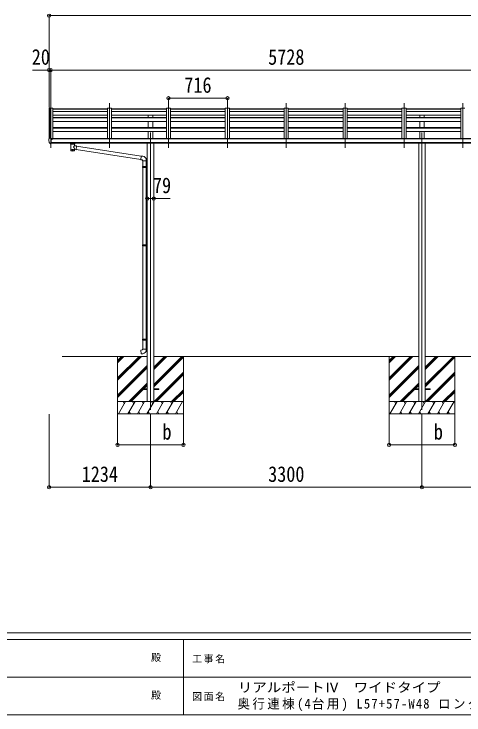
# Model space of a CAD drawing. Units: millimetres at full size, sheet at 1:40. Extents: x -11181 to 11305, y -7804 to 7716.
# Drawn here: x -2596 to 2874, y -7804 to 727 of the extents above; entities that cross this region are included whole.
import ezdxf
from ezdxf.enums import TextEntityAlignment as Align

# ---------------------------------------------------------------- set-up
doc = ezdxf.new("R2010")
doc.units = ezdxf.units.MM
doc.header["$LTSCALE"] = 40
doc.header["$PDMODE"] = 32
doc.header["$PDSIZE"] = 40
for name, color, linetype, lineweight in [('0-0_0', 7, 'Continuous', 9), ('0-1_本体', 4, 'Continuous', 9), ('0-2_部品', 7, 'Continuous', 9), ('0-8_PARTS2', 2, 'Continuous', 9), ('0-A_寸法', 6, 'Continuous', 9), ('F-0_240', 7, 'Continuous', 9)]:
    doc.layers.add(name, color=color, linetype=linetype, lineweight=lineweight)
doc.styles.add('ＭＳ ゴシック', font='')
doc.styles.get('ＭＳ ゴシック').set_extended_font_data('MS Gothic')

msp = doc.modelspace()

# ---------------------------------------------------------------- linework, layer by layer
at = {"layer": '0-0_0'}
for p, q in [((-2012.73, -3439.42), (-976.23, -3439.42)), ((-1336.73, -3488.02), (-1288.14, -3439.42)), ((-1336.73, -3502.16), (-1273.99, -3439.42)), ((-1336.73, -3516.31), (-1259.85, -3439.42)), ((-1336.73, -3728.44), (-1047.72, -3439.42)), ((-1336.73, -3714.29), (-1061.86, -3439.42)), ((-1336.73, -3700.15), (-1076, -3439.42)), ((-1336.73, -3439.42), (-1336.73, -4139.42)), ((-897.23, -3439.42), (2323.77, -3439.42)), ((-897.23, -3569.02), (-767.63, -3439.42)), ((-897.23, -3583.16), (-753.49, -3439.42)), ((-897.23, -3597.3), (-739.35, -3439.42)), ((-897.23, -3795.29), (-541.36, -3439.42)), ((-897.23, -3781.15), (-555.5, -3439.42)), ((-897.23, -3809.44), (-536.73, -3448.94)), ((-536.73, -3439.42), (-536.73, -4139.42)), ((1963.27, -3488.02), (2011.86, -3439.42)), ((1963.27, -3502.16), (2026.01, -3439.42)), ((1963.27, -3516.31), (2040.15, -3439.42)), ((1963.27, -3728.44), (2252.28, -3439.42)), ((1963.27, -3714.29), (2238.14, -3439.42)), ((1963.27, -3700.15), (2224, -3439.42)), ((1963.27, -3439.42), (1963.27, -4139.42)), ((2402.77, -3439.42), (4253.77, -3439.42)), ((2402.77, -3569.02), (2532.37, -3439.42)), ((2402.77, -3583.16), (2546.51, -3439.42)), ((2402.77, -3597.3), (2560.65, -3439.42)), ((2402.77, -3795.29), (2758.64, -3439.42)), ((2402.77, -3781.15), (2744.5, -3439.42)), ((2402.77, -3809.44), (2763.27, -3448.94)), ((2763.27, -3439.42), (2763.27, -4139.42)), ((-1336.73, -3912.28), (-976.23, -3551.79)), ((-1336.73, -3926.43), (-976.23, -3565.93)), ((-1336.73, -3940.57), (-976.23, -3580.07)), ((1963.27, -3912.28), (2323.77, -3551.79)), ((1963.27, -3926.43), (2323.77, -3565.93)), ((1963.27, -3940.57), (2323.77, -3580.07)), ((-893.37, -3989.42), (-536.73, -3632.79)), ((-879.23, -3989.42), (-536.73, -3646.93)), ((-865.09, -3989.42), (-536.73, -3661.07)), ((2406.63, -3989.42), (2763.27, -3632.79)), ((2420.77, -3989.42), (2763.27, -3646.93)), ((2434.91, -3989.42), (2763.27, -3661.07)), ((-1201.74, -3989.42), (-976.23, -3763.92)), ((-1187.6, -3989.42), (-1036.73, -3838.56)), ((-1033.09, -3834.91), (-976.23, -3778.06)), ((-1018.95, -3834.91), (-976.23, -3792.2)), ((2098.26, -3989.42), (2323.77, -3763.92)), ((2112.4, -3989.42), (2263.27, -3838.56)), ((2266.91, -3834.91), (2323.77, -3778.06)), ((2281.05, -3834.91), (2323.77, -3792.2)), ((-1173.46, -3989.42), (-1027.95, -3843.91)), ((-681.24, -3989.42), (-536.73, -3844.92)), ((-667.1, -3989.42), (-536.73, -3859.06)), ((-652.96, -3989.42), (-536.73, -3873.2)), ((2126.54, -3989.42), (2272.05, -3843.91)), ((2618.76, -3989.42), (2763.27, -3844.92)), ((2632.9, -3989.42), (2763.27, -3859.06)), ((2647.04, -3989.42), (2763.27, -3873.2)), ((-536.73, -3989.42), (-1336.73, -3989.42)), ((-1326.44, -4139.42), (-1239.84, -3989.42)), ((-1254.84, -4015.41), (-1269.84, -3989.42)), ((-1210.97, -4139.42), (-1124.37, -3989.42)), ((-1139.37, -4015.41), (-1154.37, -3989.42)), ((-1095.5, -4139.42), (-1008.9, -3989.42)), ((-1023.9, -4015.41), (-1038.9, -3989.42)), ((-980.03, -4139.42), (-893.43, -3989.42)), ((-908.43, -4015.41), (-923.43, -3989.42)), ((-864.56, -4139.42), (-777.96, -3989.42)), ((-792.96, -4015.41), (-807.96, -3989.42)), ((-749.09, -4139.42), (-662.49, -3989.42)), ((-692.49, -3989.42), (-677.49, -4015.41)), ((-633.62, -4139.42), (-547.02, -3989.42)), ((2763.27, -3989.42), (1963.27, -3989.42)), ((1973.56, -4139.42), (2060.16, -3989.42)), ((2045.16, -4015.41), (2030.16, -3989.42)), ((2089.03, -4139.42), (2175.63, -3989.42)), ((2160.63, -4015.41), (2145.63, -3989.42)), ((2204.5, -4139.42), (2291.1, -3989.42)), ((2276.1, -4015.41), (2261.1, -3989.42)), ((2319.97, -4139.42), (2406.57, -3989.42)), ((2391.57, -4015.41), (2376.57, -3989.42)), ((2435.44, -4139.42), (2522.04, -3989.42)), ((2507.04, -4015.41), (2492.04, -3989.42)), ((2550.91, -4139.42), (2637.51, -3989.42)), ((2607.51, -3989.42), (2622.51, -4015.41)), ((2666.38, -4139.42), (2752.98, -3989.42)), ((-1336.73, -4139.42), (-536.73, -4139.42)), ((-1195.97, -4113.45), (-1180.98, -4139.42)), ((-1080.5, -4113.44), (-1065.5, -4139.42)), ((-965.03, -4113.44), (-950.03, -4139.42)), ((-849.56, -4113.45), (-834.57, -4139.42)), ((-734.09, -4113.45), (-719.1, -4139.42)), ((-618.62, -4113.45), (-603.62, -4139.42)), ((1963.27, -4139.42), (2763.27, -4139.42)), ((2104.03, -4113.45), (2119.02, -4139.42)), ((2219.5, -4113.44), (2234.5, -4139.42)), ((2334.97, -4113.44), (2349.97, -4139.42)), ((2450.44, -4113.45), (2465.43, -4139.42)), ((2565.91, -4113.45), (2580.9, -4139.42)), ((2681.38, -4113.45), (2696.38, -4139.42))]:
    msp.add_line(p, q, dxfattribs=at)
at = {"layer": '0-1_本体'}
for p, q in [((-2170.73, -420.06), (-2170.74, -790.21)), ((-2169.78, -419.17), (-2161.95, -418.76)), ((-2161.73, -418.84), (-2161.73, -783.66)), ((-2161.65, -418.95), (-2161.03, -420.57)), ((-2125.73, -418.75), (-2125.73, -793.47)), ((-1459.73, -424.84), (-2125.73, -424.84)), ((-1459.73, -419.35), (-1459.73, -786.94)), ((-1409.73, -419.35), (-1459.73, -419.35)), ((-1409.73, -419.35), (-1409.73, -786.94)), ((-743.73, -424.84), (-1409.73, -424.84)), ((-743.73, -419.35), (-743.73, -786.94)), ((-693.73, -419.35), (-743.73, -419.35)), ((-693.73, -419.35), (-693.73, -786.94)), ((-27.73, -424.84), (-693.73, -424.84)), ((-27.73, -419.35), (-27.73, -786.94)), ((22.27, -419.35), (-27.73, -419.35)), ((22.27, -419.35), (22.27, -786.94)), ((688.27, -424.84), (22.27, -424.84)), ((688.27, -419.35), (688.27, -786.94)), ((738.27, -419.35), (688.27, -419.35)), ((738.27, -419.35), (738.27, -786.94)), ((1404.27, -424.84), (738.27, -424.84)), ((1404.27, -419.35), (1404.27, -786.94)), ((1454.27, -419.35), (1404.27, -419.35)), ((1454.27, -419.35), (1454.27, -786.94)), ((2120.27, -424.84), (1454.27, -424.84)), ((2120.27, -419.35), (2120.27, -786.94)), ((2170.27, -419.35), (2120.27, -419.35)), ((2170.27, -419.35), (2170.27, -786.94)), ((2836.27, -424.84), (2170.27, -424.84)), ((2836.27, -419.35), (2836.27, -786.94)), ((2886.27, -419.35), (2836.27, -419.35)), ((-1459.73, -431.91), (-2125.73, -431.91)), ((-1459.73, -458.04), (-2125.73, -458.04)), ((-1459.73, -460.6), (-2125.73, -460.6)), ((-1459.73, -505.34), (-2125.73, -505.34)), ((-743.73, -431.91), (-1409.73, -431.91)), ((-743.73, -458.04), (-1409.73, -458.04)), ((-743.73, -460.6), (-1409.73, -460.6)), ((-743.73, -505.34), (-1409.73, -505.34)), ((-964.23, -532.17), (-964.23, -505.18)), ((-909.23, -532.17), (-909.23, -505.18)), ((-27.73, -431.91), (-693.73, -431.91)), ((-27.73, -458.04), (-693.73, -458.04)), ((-27.73, -460.6), (-693.73, -460.6)), ((-27.73, -505.34), (-693.73, -505.34)), ((688.27, -431.91), (22.27, -431.91)), ((688.27, -458.04), (22.27, -458.04)), ((688.27, -460.6), (22.27, -460.6)), ((688.27, -505.34), (22.27, -505.34)), ((1404.27, -431.91), (738.27, -431.91)), ((1404.27, -458.04), (738.27, -458.04)), ((1404.27, -460.6), (738.27, -460.6)), ((1404.27, -505.34), (738.27, -505.34)), ((2120.27, -431.91), (1454.27, -431.91)), ((2120.27, -458.04), (1454.27, -458.04)), ((2120.27, -460.6), (1454.27, -460.6)), ((2120.27, -505.34), (1454.27, -505.34)), ((2836.27, -431.91), (2170.27, -431.91)), ((2836.27, -458.04), (2170.27, -458.04)), ((2836.27, -460.6), (2170.27, -460.6)), ((2836.27, -505.34), (2170.27, -505.34)), ((2335.77, -532.17), (2335.77, -505.18)), ((2390.77, -532.17), (2390.77, -505.18)), ((-1459.73, -532.31), (-2125.73, -532.31)), ((-1459.73, -537.26), (-2125.73, -537.26)), ((-1459.73, -581.45), (-2125.73, -581.45)), ((-743.73, -532.31), (-1409.73, -532.31)), ((-743.73, -537.26), (-1409.73, -537.26)), ((-743.73, -581.45), (-1409.73, -581.45)), ((-964.23, -653.08), (-964.23, -581.3)), ((-909.23, -653.08), (-909.23, -581.3)), ((-27.73, -532.31), (-693.73, -532.31)), ((-27.73, -537.26), (-693.73, -537.26)), ((-27.73, -581.45), (-693.73, -581.45)), ((688.27, -532.31), (22.27, -532.31)), ((688.27, -537.26), (22.27, -537.26)), ((688.27, -581.45), (22.27, -581.45)), ((1404.27, -532.31), (738.27, -532.31)), ((1404.27, -537.26), (738.27, -537.26)), ((1404.27, -581.45), (738.27, -581.45)), ((2120.27, -532.31), (1454.27, -532.31)), ((2120.27, -537.26), (1454.27, -537.26)), ((2120.27, -581.45), (1454.27, -581.45)), ((2836.27, -532.31), (2170.27, -532.31)), ((2836.27, -537.26), (2170.27, -537.26)), ((2836.27, -581.45), (2170.27, -581.45)), ((2335.77, -653.08), (2335.77, -581.3)), ((2390.77, -653.08), (2390.77, -581.3)), ((-1459.73, -653.25), (-2125.73, -653.25)), ((-1459.73, -660.05), (-2125.73, -660.05)), ((-743.73, -653.25), (-1409.73, -653.25)), ((-743.73, -660.05), (-1409.73, -660.05)), ((-27.73, -653.25), (-693.73, -653.25)), ((-27.73, -660.05), (-693.73, -660.05)), ((688.27, -653.25), (22.27, -653.25)), ((688.27, -660.05), (22.27, -660.05)), ((1404.27, -653.25), (738.27, -653.25)), ((1404.27, -660.05), (738.27, -660.05)), ((2120.27, -653.25), (1454.27, -653.25)), ((2120.27, -660.05), (1454.27, -660.05)), ((2836.27, -653.25), (2170.27, -653.25)), ((2836.27, -660.05), (2170.27, -660.05)), ((-1459.73, -703.6), (-2125.73, -703.6)), ((-743.73, -703.6), (-1409.73, -703.6)), ((-964.23, -786.97), (-964.23, -703.43)), ((-909.23, -786.97), (-909.23, -703.43)), ((-27.73, -703.6), (-693.73, -703.6)), ((688.27, -703.6), (22.27, -703.6)), ((1404.27, -703.6), (738.27, -703.6)), ((2120.27, -703.6), (1454.27, -703.6)), ((2836.27, -703.6), (2170.27, -703.6)), ((2335.77, -786.97), (2335.77, -703.43)), ((2390.77, -786.97), (2390.77, -703.43)), ((3570.77, -793.47), (-2144.23, -793.47)), ((-2144.23, -834.87), (3570.77, -834.87)), ((3570.77, -846.72), (-2144.23, -846.64)), ((-2120.73, -793.47), (-2120.73, -786.94)), ((3547.27, -786.94), (-2120.73, -786.94)), ((-976.23, -847.04), (-976.23, -3989.44)), ((-897.23, -847.04), (-897.23, -3989.44)), ((2323.77, -847.04), (2323.77, -3989.44)), ((2402.77, -847.04), (2402.77, -3989.44))]:
    msp.add_line(p, q, dxfattribs=at)
msp.add_lwpolyline([(-2161.03, -783.66), (-2161.03, -418.75), (-2125.73, -418.75)], dxfattribs=at)
msp.add_circle((-2136.76, -798.38), 3, dxfattribs=at)
for centre, radius, start, end in [((-2169.73, -420.17), 1, 93, 173.32986), ((-2161.94, -419.06), 0.301, 21.06327, 92.86679)]:
    msp.add_arc(centre, radius, start, end, dxfattribs=at)
at = {"layer": '0-2_部品'}
for p, q in [((-2172.73, -793.04), (-2172.73, -793.66)), ((-2165.82, -784.23), (-2169.89, -790.04)), ((-2158.36, -850.35), (-2168.1, -834.97)), ((-2152.23, -852.07), (-2155.94, -851.85)), ((-2152.23, -852.07), (-2150.73, -852.16)), ((-2150.73, -852.16), (-2150.73, -783.66)), ((-2149.23, -784.58), (-2150.73, -784.58)), ((-2144.23, -793.4), (-2150.73, -793)), ((-2150.73, -849.97), (-2150.23, -849.97)), ((-2150.23, -849.97), (-2149.73, -848.97)), ((-2144.23, -848.97), (-2149.73, -848.97)), ((-2149.23, -784.58), (-2149.23, -790.75)), ((-2139.56, -786.08), (-2149.23, -785.36)), ((-2149.23, -788.35), (-2135.23, -788.41)), ((-2139.76, -798.58), (-2139.23, -798.58)), ((-2139.23, -798.58), (-2138.93, -798.58)), ((-2138.73, -788.39), (-2138.73, -786.5)), ((-2134.23, -789.51), (-2134.23, -793.47)), ((-1910.23, -852.97), (-1910.23, -846.86)), ((-1856.23, -852.97), (-1856.23, -846.86)), ((-1906.13, -857.47), (-1906.15, -937.76)), ((-1860.33, -875.05), (-1860.33, -857.46)), ((-1835.11, -878.95), (-1860.33, -875.04)), ((-1860.32, -937.76), (-1860.33, -921.14)), ((-1860.33, -921.39), (-1842.13, -924.21)), ((-1835.11, -878.95), (-1842.13, -924.21)), ((-1053.98, -1044.7), (-1841.86, -922.47)), ((-1050.31, -1002.77), (-1835.43, -880.97)), ((-1029.31, -1002.7), (-1050.15, -1000.88)), ((-1034.23, -1058.44), (-988.23, -1058.44)), ((-1032.23, -1058.44), (-1032.23, -1127.32)), ((-990.23, -1058.44), (-990.23, -1124.76)), ((-988.23, -1058.44), (-988.23, -1047.53)), ((-1034.23, -1129.32), (-1033.23, -1127.32)), ((-1034.23, -1129.32), (-990.23, -1129.32)), ((-1034.23, -1129.32), (-1034.23, -1137.32)), ((-1034.23, -1137.32), (-990.23, -1137.32)), ((-1034.23, -1137.32), (-1033.23, -1139.32)), ((-1033.23, -1127.32), (-990.23, -1127.32)), ((-1033.23, -1139.32), (-990.23, -1139.32)), ((-1032.23, -1139.32), (-1032.23, -2083.51)), ((-994.71, -1129.32), (-995.14, -1127.32)), ((-992.23, -1124.82), (-976.23, -1124.35)), ((-992.23, -1126.82), (-992.23, -1124.82)), ((-992.23, -1126.82), (-990.23, -1126.82)), ((-992.23, -1141.82), (-992.23, -1139.82)), ((-992.23, -1141.82), (-976.23, -1142.29)), ((-990.23, -1141.88), (-990.23, -2080.95)), ((-976.23, -1124.35), (-976.23, -1142.29)), ((-1034.23, -2085.51), (-1033.23, -2083.51)), ((-1034.23, -2085.51), (-990.23, -2085.51)), ((-1034.23, -2085.51), (-1034.23, -2093.51)), ((-1034.23, -2093.51), (-990.23, -2093.51)), ((-1034.23, -2093.51), (-1033.23, -2095.51)), ((-1033.23, -2083.51), (-990.23, -2083.51)), ((-1033.23, -2095.51), (-990.23, -2095.51)), ((-1032.23, -2095.51), (-1032.23, -3228.67)), ((-994.71, -2085.51), (-995.14, -2083.51)), ((-992.23, -2081.01), (-976.23, -2080.54)), ((-992.23, -2083.01), (-992.23, -2081.01)), ((-992.23, -2083.01), (-990.23, -2083.01)), ((-992.23, -2098.01), (-992.23, -2096.01)), ((-992.23, -2098.01), (-976.23, -2098.48)), ((-990.23, -2098.06), (-990.23, -3226.11)), ((-976.23, -2080.54), (-976.23, -2098.48)), ((-1034.23, -3230.67), (-1033.23, -3228.67)), ((-1034.23, -3230.67), (-1034.23, -3238.67)), ((-1034.23, -3230.67), (-990.23, -3230.67)), ((-1034.23, -3238.67), (-1033.23, -3240.67)), ((-1034.23, -3238.67), (-990.23, -3238.67)), ((-1033.23, -3228.67), (-990.23, -3228.67)), ((-1033.23, -3240.67), (-990.23, -3240.67)), ((-1032.23, -3240.67), (-1032.23, -3350.67)), ((-994.71, -3230.67), (-995.14, -3228.67)), ((-994.71, -3238.67), (-995.14, -3240.67)), ((-994.71, -3230.67), (-994.71, -3238.67)), ((-992.23, -3226.17), (-976.23, -3225.7)), ((-992.23, -3228.17), (-992.23, -3226.17)), ((-992.23, -3228.17), (-990.23, -3228.17)), ((-992.23, -3243.17), (-992.23, -3241.17)), ((-992.23, -3241.17), (-990.23, -3241.17)), ((-990.23, -3241.17), (-990.23, -3228.17)), ((-976.23, -3225.7), (-976.23, -3243.64)), ((-992.23, -3243.17), (-976.23, -3243.64)), ((-990.23, -3243.22), (-990.23, -3350.67)), ((-1054.16, -3362.41), (-1034.23, -3360.67)), ((-1050.15, -3408.23), (-1054.16, -3362.41)), ((-1029.31, -3406.41), (-1050.15, -3408.23)), ((-988.23, -3350.67), (-988.23, -3361.58))]:
    msp.add_line(p, q, dxfattribs=at)
at = {"layer": '0-2_部品', "color": 4}
for p, q in [((-1036.73, -3834.91), (-1036.73, -3843.91)), ((-1036.73, -3834.91), (-976.23, -3834.91)), ((-897.23, -3834.91), (-836.73, -3834.91)), ((-836.73, -3834.91), (-836.73, -3843.91)), ((2263.27, -3834.91), (2263.27, -3843.91)), ((2263.27, -3834.91), (2323.77, -3834.91)), ((2402.77, -3834.91), (2463.27, -3834.91)), ((2463.27, -3834.91), (2463.27, -3843.91)), ((-1036.73, -3843.91), (-976.23, -3843.91)), ((-897.23, -3843.91), (-836.73, -3843.91)), ((2263.27, -3843.91), (2323.77, -3843.91)), ((2402.77, -3843.91), (2463.27, -3843.91))]:
    msp.add_line(p, q, dxfattribs=at)
at = {"layer": '0-2_部品'}
for points in [[(-2150.73, -783.66), (-2162.73, -783.66), (-2165.06, -783.81)], [(-2150.73, -838.27), (-2147.57, -837.87), (-2144.23, -837.44)], [(-2144.23, -848.97), (-2144.23, -790.75), (-2149.23, -790.75)], [(-2139.56, -786.08), (-2139.39, -786.1), (-2139.23, -786.13), (-2139.09, -786.17), (-2138.97, -786.22), (-2138.87, -786.28), (-2138.79, -786.35), (-2138.75, -786.42), (-2138.73, -786.5)], [(-2138.93, -797.39), (-2138.93, -798.58), (-2134.23, -798.58)], [(-2134.23, -796.96), (-2134.23, -798.58), (-2133.76, -798.58)], [(-1910.2, -853.03), (-1910.22, -852.67), (-1909.97, -851.72), (-1909.45, -850.83), (-1908.65, -849.99), (-1907.54, -849.2), (-1906.13, -848.47)], [(-1910.2, -852.92), (-1910.22, -853.27), (-1909.97, -854.23), (-1909.45, -855.11), (-1908.65, -855.95), (-1907.54, -856.75), (-1906.13, -857.47)], [(-1860.33, -848.48), (-1860.1, -848.58), (-1858.75, -849.31), (-1857.63, -850.16), (-1856.88, -851.03), (-1856.42, -851.92), (-1856.24, -852.81)], [(-1860.33, -857.46), (-1860.1, -857.37), (-1858.75, -856.63), (-1857.63, -855.78), (-1856.88, -854.92), (-1856.42, -854.02), (-1856.24, -853.13)], [(-1050.15, -1000.88), (-1054.16, -1046.7), (-1034.23, -1048.44), (-1034.23, -1058.44)], [(-994.71, -1129.32), (-994.71, -1137.32), (-995.14, -1139.32)], [(-992.23, -1139.82), (-990.23, -1139.82), (-990.23, -1126.82)], [(-994.71, -2085.51), (-994.71, -2093.51), (-995.14, -2095.51)], [(-992.23, -2096.01), (-990.23, -2096.01), (-990.23, -2083.01)], [(-1034.23, -3360.67), (-1034.23, -3350.67), (-988.23, -3350.67)]]:
    msp.add_lwpolyline(points, dxfattribs=at)
for centre, radius, start, end in [((-2169.73, -793.04), 3, 93, 180), ((-1980.24, -793.66), 192.49, 180.0008, 192.1233), ((-2165.5, -833.47), 3, 191.83348, 210), ((-2165, -784.81), 1, 93.5, 145), ((-2155.76, -848.85), 3, 210, 266.5), ((-2136.73, -798.58), 2.5, 151.64236, 180), ((-2136.73, -798.58), 2.5, 0, 151.64236), ((-1893.17, -898.19), 51.38, 92.46126, 104.61963), ((-1873.28, -898.19), 51.38, 75.38037, 87.53874), ((-1033.23, -1047.53), 45, 0, 85), ((-1033.23, -3361.58), 45, 275, 0)]:
    msp.add_arc(centre, radius, start, end, dxfattribs=at)
for centre, major_axis, ratio, start_param, end_param in [((-2135.23, -789.51), (-0.02, 1.1), 0.906239, 4.6917496, 6.2625459), ((-1872.23, -852.97), (16, 0), 0.361356, 0, 0.0194874), ((-1872.23, -852.97), (16, 0), 0.361356, 6.2636979, 6.2831853), ((-1883.24, -858.67), (-22.91, -0.42), 0.072511, 4.711586, 6.2823824), ((-1883.23, -937.76), (22.92, 0), 0.101955, 6.2829723, 9.4248207), ((-1883.23, -937.76), (22.92, 0), 0.101955, 3.1415499, 6.2833984), ((-1883.23, -925.32), (22.91, 0), 0.122865, 6.2831853, 9.424778), ((-1883.21, -857.03), (-22.91, -0.42), 0.072511, 4.711586, 6.2823824), ((-1883.26, -857.04), (22.92, -0.42), 0.07247, 0.0008089, 1.5716053), ((-1883.26, -858.67), (22.92, -0.42), 0.07247, 0.0008089, 1.5716053), ((-1883.24, -894.6), (-22.81, 26.62), 0.234429, 3.1563334, 4.5976381), ((-1880.68, -897.24), (20.32, 22.25), 0.045535, 4.9756507, 6.2441899)]:
    msp.add_ellipse(centre, major_axis=major_axis, ratio=ratio, start_param=start_param, end_param=end_param, dxfattribs=at)
at = {"layer": '0-8_PARTS2'}
for p, q in [((-2150.73, -383.72), (-2150.73, -903.01)), ((-1434.73, -903.01), (-1434.73, -359.16)), ((-718.73, -903.01), (-718.73, -359.16)), ((-2.73, -903.01), (-2.73, -359.16)), ((713.27, -903.01), (713.27, -359.16)), ((1429.27, -903.01), (1429.27, -359.16)), ((2145.27, -903.01), (2145.27, -359.16)), ((2861.27, -903.01), (2861.27, -359.16)), ((-936.73, -714.23), (-936.73, -4089.46)), ((2363.27, -714.23), (2363.27, -4089.46))]:
    msp.add_line(p, q, dxfattribs=at)
at = {"layer": '0-A_寸法'}
for p, q in [((-2170.73, 707.1), (-2170.73, 44.47)), ((-2170.73, 707.1), (9325.26, 707.1)), ((-2170.73, 44.47), (-2370.73, 44.47)), ((-2170.73, 44.47), (-2170.73, -411.1)), ((-2150.73, 44.47), (-2170.73, 44.47)), ((-2150.73, 44.47), (-2150.73, -411.1)), ((-2150.73, 44.47), (-2150.73, -411.1)), ((-2150.73, 44.47), (3577.27, 44.47)), ((-718.73, -296.97), (-718.73, -414.57)), ((-718.73, -296.97), (-2.73, -296.97)), ((-2.73, -296.97), (-2.73, -414.57)), ((-976.23, -1518.17), (-897.23, -1518.17)), ((-897.23, -1518.17), (-697.23, -1518.17)), ((-2170.73, -5032.3), (-2170.73, -4142.91)), ((-1336.73, -4517.32), (-1336.73, -4142.91)), ((-936.73, -5032.3), (-936.73, -4142.91)), ((1963.27, -4517.32), (1963.27, -4142.91)), ((2363.27, -5032.3), (2363.27, -4142.91)), ((-2170.73, -5032.3), (-936.73, -5032.3)), ((-936.73, -5032.3), (2363.27, -5032.3)), ((2363.27, -5032.3), (4791.27, -5032.3))]:
    msp.add_line(p, q, dxfattribs=at)
for points in [[(-1336.73, -4517.32), (-536.73, -4517.32), (-536.73, -4142.91)], [(1963.27, -4517.32), (2763.27, -4517.32), (2763.27, -4142.91)]]:
    msp.add_lwpolyline(points, dxfattribs=at)
for p in [(-2170.73, 707.1), (-2170.73, 44.47), (-2150.73, 44.47), (-718.73, -296.97), (-2.73, -296.97), (-976.23, -1518.17), (-897.23, -1518.17), (-1336.73, -4517.32), (-536.73, -4517.32), (1963.27, -4517.32), (2763.27, -4517.32), (-2170.73, -5032.3), (-936.73, -5032.3), (2363.27, -5032.3)]:
    msp.add_point(p, dxfattribs=at)
at = {"layer": 'F-0_240', "color": 5}
for p, q in [((-11180.61, -6803.54), (10739.39, -6803.54)), ((-11180.61, -6883.54), (7183.72, -6883.54)), ((-536.28, -6883.54), (-536.28, -7803.54)), ((-4536.28, -7343.54), (3663.72, -7343.54)), ((-11180.61, -7803.54), (10739.39, -7803.54))]:
    msp.add_line(p, q, dxfattribs=at)

# ---------------------------------------------------------------- texts
at = {"layer": '0-A_寸法', "color": 7, "style": 'ＭＳ ゴシック', "width": 0.85}
for s, p in [('20', (-2380.73, 52.47)), ('5728', (493.27, 52.47)), ('716', (-525.73, -288.97)), ('79', (-907.23, -1510.17)), ('b', (-791.73, -4509.32)), ('b', (2508.27, -4509.32)), ('1234', (-1773.73, -5024.3)), ('3300', (493.27, -5024.3))]:
    msp.add_text(s, height=190.6, dxfattribs=at).set_placement(p, align=Align.BOTTOM_LEFT)
at = {"layer": 'F-0_240', "style": 'ＭＳ ゴシック'}
for p in [(-930.57, -7173.54), (-930.57, -7633.54)]:
    msp.add_text('殿', height=87.98, dxfattribs=at).set_placement(p, align=Align.BOTTOM_LEFT)
at = {"layer": 'F-0_240', "style": 'ＭＳ ゴシック', "width": 1.1}
msp.add_text('リアルポートⅣ\u3000ワイドタイプ', height=117.3, dxfattribs=at).set_placement((124.97, -7561.39), align=Align.BOTTOM_LEFT)
at = {"layer": 'F-0_240', "attachment_point": 7, "style": 'ＭＳ ゴシック'}
for s, insert, char_height in [('\\T1.17;工事名', (-430.81, -7173.54), 87.98), ('\\T1.17;図面名', (-430.81, -7633.54), 87.98), ('\\T1.19;\\W0.95;奥行連棟(4台用)\\~L57+57-W48\\~ロング柱', (120.88, -7756.06), 117.3)]:
    msp.add_mtext(s, dxfattribs=dict(at, insert=insert, char_height=char_height))

doc.saveas('drawing.dxf')
